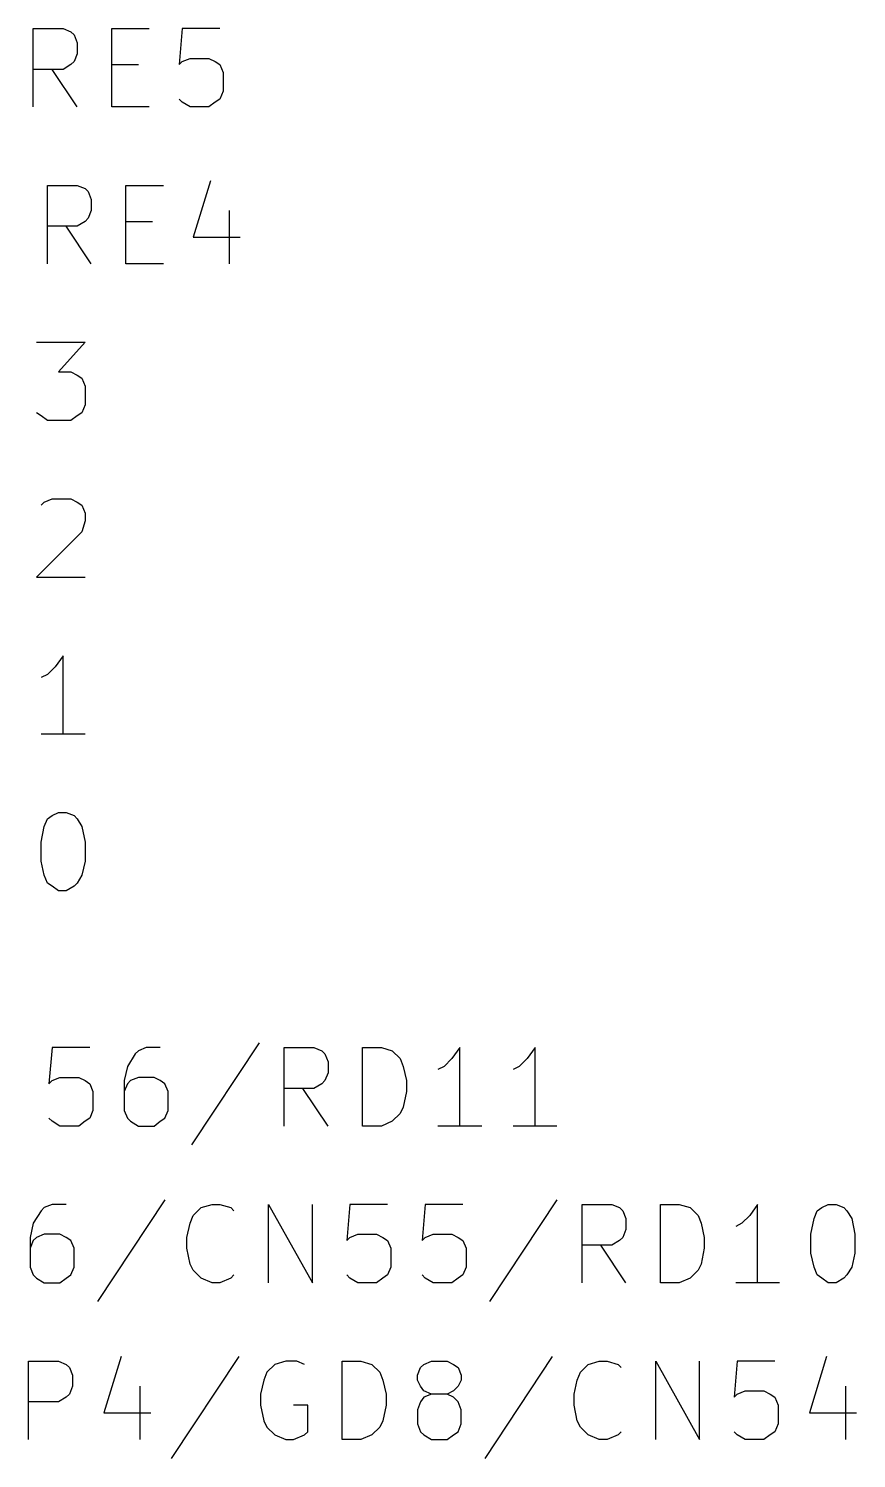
# Model space of a CAD drawing. Extents: x 10 to 287, y -200 to -10.
# Drawn here: x 69.52 to 82.93, y -78.36 to -55.19 of the extents above; entities that cross this region are included whole.
import ezdxf

# ---------------------------------------------------------------- set-up
doc = ezdxf.new("R2010")
doc.units = 0
doc.header["$MEASUREMENT"] = 0

msp = doc.modelspace()

# ---------------------------------------------------------------- linework, layer by layer
at = {"layer": 'Cyan 2'}
for p, q in [((69.596, -56.4642), (69.596, -55.1942)), ((69.596, -55.1942), (70.0786, -55.1942)), ((70.0786, -55.1942), (70.2056, -55.245)), ((70.2056, -55.245), (70.2564, -55.2958)), ((70.2564, -55.2958), (70.3072, -55.4228)), ((70.866, -56.4642), (70.866, -55.1942)), ((70.866, -55.1942), (71.4756, -55.1942)), ((72.009, -55.1942), (71.9582, -55.7784)), ((72.6186, -55.1942), (72.009, -55.1942)), ((70.3072, -55.4228), (70.3072, -55.6006)), ((70.2056, -55.7784), (70.0786, -55.8546)), ((70.2564, -55.7276), (70.2056, -55.7784)), ((70.3072, -55.6006), (70.2564, -55.7276)), ((70.866, -55.7784), (71.2978, -55.7784)), ((71.9582, -55.7784), (72.009, -55.7276)), ((72.009, -55.7276), (72.136, -55.6768)), ((72.136, -55.6768), (72.4408, -55.6768)), ((72.4408, -55.6768), (72.5424, -55.7276)), ((72.5424, -55.7276), (72.6186, -55.7784)), ((72.6186, -55.7784), (72.6694, -55.9054)), ((70.0786, -55.8546), (69.596, -55.8546)), ((70.3072, -56.4642), (69.9008, -55.8546)), ((72.6694, -55.9054), (72.6694, -56.2102)), ((72.6694, -56.2102), (72.6186, -56.3372)), ((71.4756, -56.4642), (70.866, -56.4642)), ((72.009, -56.388), (71.9582, -56.3372)), ((72.136, -56.4642), (72.009, -56.388)), ((72.4408, -56.4642), (72.136, -56.4642)), ((72.5424, -56.388), (72.4408, -56.4642)), ((72.6186, -56.3372), (72.5424, -56.388)), ((72.4662, -57.658), (72.1868, -58.5724)), ((69.8246, -59.0042), (69.8246, -57.7342)), ((69.8246, -57.7342), (70.3072, -57.7342)), ((70.3072, -57.7342), (70.4342, -57.785)), ((70.4342, -57.785), (70.485, -57.8358)), ((70.485, -57.8358), (70.5358, -57.9628)), ((71.0946, -59.0042), (71.0946, -57.7342)), ((71.0946, -57.7342), (71.7042, -57.7342)), ((70.5358, -58.1406), (70.485, -58.2676)), ((70.5358, -57.9628), (70.5358, -58.1406)), ((72.771, -58.1406), (72.771, -59.0042)), ((70.4342, -58.3184), (70.3072, -58.3946)), ((70.485, -58.2676), (70.4342, -58.3184)), ((71.0946, -58.3184), (71.5264, -58.3184)), ((70.3072, -58.3946), (69.8246, -58.3946)), ((70.5358, -59.0042), (70.1294, -58.3946)), ((72.1868, -58.5724), (72.9488, -58.5724)), ((71.7042, -59.0042), (71.0946, -59.0042)), ((69.6468, -60.2742), (70.4342, -60.2742)), ((70.4342, -60.2742), (70.0024, -60.7568)), ((70.0024, -60.7568), (70.2056, -60.7568)), ((70.2056, -60.7568), (70.3072, -60.8076)), ((70.3072, -60.8076), (70.3834, -60.8584)), ((70.3834, -60.8584), (70.4342, -60.9854)), ((70.4342, -60.9854), (70.4342, -61.2902)), ((70.4342, -61.2902), (70.3834, -61.4172)), ((69.723, -61.468), (69.6468, -61.4172)), ((69.8246, -61.5442), (69.723, -61.468)), ((70.2056, -61.5442), (69.8246, -61.5442)), ((70.3072, -61.468), (70.2056, -61.5442)), ((70.3834, -61.4172), (70.3072, -61.468)), ((69.723, -62.9158), (69.7738, -62.865)), ((69.7738, -62.865), (69.9008, -62.8142)), ((69.9008, -62.8142), (70.2056, -62.8142)), ((70.2056, -62.8142), (70.3072, -62.865)), ((70.3072, -62.865), (70.3834, -62.9158)), ((70.3834, -62.9158), (70.4342, -63.0428)), ((70.4342, -63.1698), (70.3834, -63.3476)), ((70.4342, -63.0428), (70.4342, -63.1698)), ((70.3834, -63.3476), (69.6468, -64.0842)), ((69.6468, -64.0842), (70.4342, -64.0842)), ((69.9516, -65.532), (69.8246, -65.659)), ((70.0786, -65.3542), (69.9516, -65.532)), ((70.0786, -66.6242), (70.0786, -65.3542)), ((69.8246, -65.659), (69.723, -65.7098)), ((70.4342, -66.6242), (69.723, -66.6242)), ((69.7738, -68.1228), (69.8246, -67.9958)), ((69.8246, -67.9958), (69.9008, -67.945)), ((69.9008, -67.945), (70.0024, -67.8942)), ((70.0024, -67.8942), (70.1294, -67.8942)), ((70.1294, -67.8942), (70.2564, -67.945)), ((70.2564, -67.945), (70.3072, -67.9958)), ((70.3072, -67.9958), (70.3834, -68.1228)), ((69.723, -68.3768), (69.7738, -68.1228)), ((70.3834, -68.1228), (70.4342, -68.3768)), ((69.723, -68.6816), (69.723, -68.3768)), ((70.4342, -68.3768), (70.4342, -68.6816)), ((69.7738, -68.9102), (69.723, -68.6816)), ((70.4342, -68.6816), (70.3834, -68.9102)), ((69.8246, -69.0372), (69.7738, -68.9102)), ((70.3834, -68.9102), (70.3072, -69.0372)), ((69.9008, -69.088), (69.8246, -69.0372)), ((70.0024, -69.1642), (69.9008, -69.088)), ((70.1294, -69.1642), (70.0024, -69.1642)), ((70.2564, -69.088), (70.1294, -69.1642)), ((70.3072, -69.0372), (70.2564, -69.088)), ((69.9008, -71.7042), (69.85, -72.2884)), ((70.5104, -71.7042), (69.9008, -71.7042)), ((71.247, -71.8058), (71.12, -72.009)), ((71.2978, -71.755), (71.247, -71.8058)), ((71.4248, -71.7042), (71.2978, -71.755)), ((71.6534, -71.7042), (71.4248, -71.7042)), ((73.2536, -71.628), (72.1614, -73.279)), ((73.66, -72.9742), (73.66, -71.7042)), ((73.66, -71.7042), (74.1426, -71.7042)), ((74.1426, -71.7042), (74.2696, -71.755)), ((74.2696, -71.755), (74.3204, -71.8058)), ((74.3204, -71.8058), (74.3712, -71.9328)), ((74.93, -72.9742), (74.93, -71.7042)), ((74.93, -71.7042), (75.2348, -71.7042)), ((75.2348, -71.7042), (75.4126, -71.755)), ((75.4126, -71.755), (75.5396, -71.882)), ((76.5048, -71.7042), (76.3778, -71.882)), ((76.5048, -72.9742), (76.5048, -71.7042)), ((77.724, -71.7042), (77.597, -71.882)), ((77.724, -72.9742), (77.724, -71.7042)), ((71.12, -72.009), (71.0692, -72.2376)), ((74.3712, -71.9328), (74.3712, -72.1106)), ((75.5396, -71.882), (75.5904, -72.009)), ((75.5904, -72.009), (75.6412, -72.2376)), ((76.2508, -72.009), (76.1492, -72.0598)), ((76.3778, -71.882), (76.2508, -72.009)), ((77.47, -72.009), (77.3684, -72.0598)), ((77.597, -71.882), (77.47, -72.009)), ((69.85, -72.2884), (69.9008, -72.2376)), ((69.9008, -72.2376), (70.0278, -72.1868)), ((70.0278, -72.1868), (70.3326, -72.1868)), ((70.3326, -72.1868), (70.4342, -72.2376)), ((70.4342, -72.2376), (70.5104, -72.2884)), ((71.0692, -72.2376), (71.0692, -72.7202)), ((71.1708, -72.2376), (71.12, -72.2884)), ((71.2978, -72.1868), (71.1708, -72.2376)), ((71.5518, -72.1868), (71.2978, -72.1868)), ((71.6534, -72.2376), (71.5518, -72.1868)), ((71.7296, -72.2884), (71.6534, -72.2376)), ((74.3204, -72.2376), (74.2696, -72.2884)), ((74.3712, -72.1106), (74.3204, -72.2376)), ((75.6412, -72.2376), (75.6412, -72.4154)), ((70.5104, -72.2884), (70.5612, -72.4154)), ((70.5612, -72.4154), (70.5612, -72.7202)), ((71.12, -72.2884), (71.0692, -72.4154)), ((71.7804, -72.4154), (71.7296, -72.2884)), ((71.7804, -72.7202), (71.7804, -72.4154)), ((74.1426, -72.3646), (73.66, -72.3646)), ((74.3712, -72.9742), (73.9648, -72.3646)), ((74.2696, -72.2884), (74.1426, -72.3646)), ((75.6412, -72.4154), (75.5904, -72.6694)), ((70.5612, -72.7202), (70.5104, -72.8472)), ((71.0692, -72.7202), (71.12, -72.8472)), ((71.7296, -72.8472), (71.7804, -72.7202)), ((75.5904, -72.6694), (75.5396, -72.771)), ((69.9008, -72.898), (69.85, -72.8472)), ((70.0278, -72.9742), (69.9008, -72.898)), ((70.4342, -72.898), (70.3326, -72.9742)), ((70.5104, -72.8472), (70.4342, -72.898)), ((71.12, -72.8472), (71.1708, -72.898)), ((71.1708, -72.898), (71.2978, -72.9742)), ((71.5518, -72.9742), (71.6534, -72.898)), ((71.6534, -72.898), (71.7296, -72.8472)), ((75.4126, -72.898), (75.2348, -72.9742)), ((75.5396, -72.771), (75.4126, -72.898)), ((70.3326, -72.9742), (70.0278, -72.9742)), ((71.2978, -72.9742), (71.5518, -72.9742)), ((75.2348, -72.9742), (74.93, -72.9742)), ((76.8604, -72.9742), (76.1492, -72.9742)), ((78.0796, -72.9742), (77.3684, -72.9742)), ((69.723, -74.3458), (69.596, -74.549)), ((69.7738, -74.295), (69.723, -74.3458)), ((69.9008, -74.2442), (69.7738, -74.295)), ((70.1294, -74.2442), (69.9008, -74.2442)), ((71.7296, -74.168), (70.6374, -75.819)), ((72.1868, -74.422), (72.3138, -74.295)), ((72.3138, -74.295), (72.4916, -74.2442)), ((72.4916, -74.2442), (72.6186, -74.2442)), ((72.6186, -74.2442), (72.7964, -74.295)), ((72.7964, -74.295), (72.8472, -74.3458)), ((73.406, -75.5142), (73.406, -74.2442)), ((73.406, -74.2442), (74.1172, -75.5142)), ((74.1172, -75.5142), (74.1172, -74.2442)), ((74.7268, -74.2442), (74.676, -74.8284)), ((75.3364, -74.2442), (74.7268, -74.2442)), ((75.946, -74.2442), (75.8952, -74.8284)), ((76.5556, -74.2442), (75.946, -74.2442)), ((78.0796, -74.168), (76.9874, -75.819)), ((78.486, -75.5142), (78.486, -74.2442)), ((78.486, -74.2442), (78.9686, -74.2442)), ((78.9686, -74.2442), (79.0956, -74.295)), ((79.0956, -74.295), (79.1464, -74.3458)), ((79.1464, -74.3458), (79.1972, -74.4728)), ((79.756, -75.5142), (79.756, -74.2442)), ((79.756, -74.2442), (80.0608, -74.2442)), ((80.0608, -74.2442), (80.2386, -74.295)), ((80.2386, -74.295), (80.3656, -74.422)), ((81.3308, -74.2442), (81.2038, -74.422)), ((81.3308, -75.5142), (81.3308, -74.2442)), ((82.2452, -74.4728), (82.296, -74.3458)), ((82.296, -74.3458), (82.3722, -74.295)), ((82.3722, -74.295), (82.4738, -74.2442)), ((82.4738, -74.2442), (82.6008, -74.2442)), ((82.6008, -74.2442), (82.7278, -74.295)), ((82.7278, -74.295), (82.7786, -74.3458)), ((82.7786, -74.3458), (82.8548, -74.4728)), ((69.596, -74.549), (69.5452, -74.7776)), ((72.0852, -74.7776), (72.136, -74.549)), ((72.136, -74.549), (72.1868, -74.422)), ((79.1972, -74.4728), (79.1972, -74.6506)), ((80.3656, -74.422), (80.4164, -74.549)), ((80.4164, -74.549), (80.4672, -74.7776)), ((81.0768, -74.549), (80.9752, -74.5998)), ((81.2038, -74.422), (81.0768, -74.549)), ((82.1944, -74.7268), (82.2452, -74.4728)), ((82.8548, -74.4728), (82.9056, -74.7268)), ((69.5452, -74.7776), (69.5452, -75.2602)), ((69.6468, -74.7776), (69.596, -74.8284)), ((69.7738, -74.7268), (69.6468, -74.7776)), ((70.0278, -74.7268), (69.7738, -74.7268)), ((70.1294, -74.7776), (70.0278, -74.7268)), ((70.2056, -74.8284), (70.1294, -74.7776)), ((72.0852, -74.9554), (72.0852, -74.7776)), ((74.676, -74.8284), (74.7268, -74.7776)), ((74.7268, -74.7776), (74.8538, -74.7268)), ((74.8538, -74.7268), (75.1586, -74.7268)), ((75.1586, -74.7268), (75.2602, -74.7776)), ((75.2602, -74.7776), (75.3364, -74.8284)), ((75.8952, -74.8284), (75.946, -74.7776)), ((75.946, -74.7776), (76.073, -74.7268)), ((76.073, -74.7268), (76.3778, -74.7268)), ((76.3778, -74.7268), (76.4794, -74.7776)), ((76.4794, -74.7776), (76.5556, -74.8284)), ((79.1464, -74.7776), (79.0956, -74.8284)), ((79.1972, -74.6506), (79.1464, -74.7776)), ((80.4672, -74.7776), (80.4672, -74.9554)), ((82.1944, -75.0316), (82.1944, -74.7268)), ((82.9056, -74.7268), (82.9056, -75.0316)), ((69.596, -74.8284), (69.5452, -74.9554)), ((70.2564, -74.9554), (70.2056, -74.8284)), ((70.2564, -75.2602), (70.2564, -74.9554)), ((72.136, -75.2094), (72.0852, -74.9554)), ((75.3364, -74.8284), (75.3872, -74.9554)), ((75.3872, -74.9554), (75.3872, -75.2602)), ((76.5556, -74.8284), (76.6064, -74.9554)), ((76.6064, -74.9554), (76.6064, -75.2602)), ((78.9686, -74.9046), (78.486, -74.9046)), ((79.1972, -75.5142), (78.7908, -74.9046)), ((79.0956, -74.8284), (78.9686, -74.9046)), ((80.4672, -74.9554), (80.4164, -75.2094)), ((82.2452, -75.2602), (82.1944, -75.0316)), ((82.9056, -75.0316), (82.8548, -75.2602)), ((69.5452, -75.2602), (69.596, -75.3872)), ((70.2056, -75.3872), (70.2564, -75.2602)), ((72.1868, -75.311), (72.136, -75.2094)), ((75.3872, -75.2602), (75.3364, -75.3872)), ((76.6064, -75.2602), (76.5556, -75.3872)), ((80.4164, -75.2094), (80.3656, -75.311)), ((82.296, -75.3872), (82.2452, -75.2602)), ((82.8548, -75.2602), (82.7786, -75.3872)), ((69.596, -75.3872), (69.6468, -75.438)), ((69.6468, -75.438), (69.7738, -75.5142)), ((69.7738, -75.5142), (70.0278, -75.5142)), ((70.0278, -75.5142), (70.1294, -75.438)), ((70.1294, -75.438), (70.2056, -75.3872)), ((72.3138, -75.438), (72.1868, -75.311)), ((72.4916, -75.5142), (72.3138, -75.438)), ((72.6186, -75.5142), (72.4916, -75.5142)), ((72.7964, -75.438), (72.6186, -75.5142)), ((72.8472, -75.3872), (72.7964, -75.438)), ((74.7268, -75.438), (74.676, -75.3872)), ((74.8538, -75.5142), (74.7268, -75.438)), ((75.1586, -75.5142), (74.8538, -75.5142)), ((75.2602, -75.438), (75.1586, -75.5142)), ((75.3364, -75.3872), (75.2602, -75.438)), ((75.946, -75.438), (75.8952, -75.3872)), ((76.073, -75.5142), (75.946, -75.438)), ((76.3778, -75.5142), (76.073, -75.5142)), ((76.4794, -75.438), (76.3778, -75.5142)), ((76.5556, -75.3872), (76.4794, -75.438)), ((80.0608, -75.5142), (79.756, -75.5142)), ((80.2386, -75.438), (80.0608, -75.5142)), ((80.3656, -75.311), (80.2386, -75.438)), ((81.6864, -75.5142), (80.9752, -75.5142)), ((82.3722, -75.438), (82.296, -75.3872)), ((82.4738, -75.5142), (82.3722, -75.438)), ((82.6008, -75.5142), (82.4738, -75.5142)), ((82.7278, -75.438), (82.6008, -75.5142)), ((82.7786, -75.3872), (82.7278, -75.438)), ((69.5198, -78.0542), (69.5198, -76.7842)), ((69.5198, -76.7842), (70.0024, -76.7842)), ((70.0024, -76.7842), (70.1294, -76.835)), ((70.1294, -76.835), (70.1802, -76.8858)), ((70.1802, -76.8858), (70.231, -77.0128)), ((71.0184, -76.708), (70.739, -77.6224)), ((72.9234, -76.708), (71.8312, -78.359)), ((73.5076, -76.835), (73.3806, -76.962)), ((73.6854, -76.7842), (73.5076, -76.835)), ((73.8632, -76.7842), (73.6854, -76.7842)), ((73.9902, -76.835), (73.8632, -76.7842)), ((74.5998, -78.0542), (74.5998, -76.7842)), ((74.5998, -76.7842), (74.9046, -76.7842)), ((74.9046, -76.7842), (75.0824, -76.835)), ((75.0824, -76.835), (75.2094, -76.962)), ((75.819, -77.0128), (75.8698, -76.8858)), ((75.8698, -76.8858), (75.9206, -76.835)), ((75.9206, -76.835), (76.0476, -76.7842)), ((76.0476, -76.7842), (76.3016, -76.7842)), ((76.3016, -76.7842), (76.4032, -76.835)), ((76.4032, -76.835), (76.4794, -76.8858)), ((76.4794, -76.8858), (76.5302, -77.0128)), ((78.0034, -76.708), (76.9112, -78.359)), ((78.4606, -76.962), (78.5876, -76.835)), ((78.5876, -76.835), (78.7654, -76.7842)), ((78.7654, -76.7842), (78.8924, -76.7842)), ((78.8924, -76.7842), (79.0702, -76.835)), ((79.0702, -76.835), (79.121, -76.8858)), ((79.6798, -78.0542), (79.6798, -76.7842)), ((79.6798, -76.7842), (80.391, -78.0542)), ((80.391, -78.0542), (80.391, -76.7842)), ((81.0006, -76.7842), (80.9498, -77.3684)), ((81.6102, -76.7842), (81.0006, -76.7842)), ((82.4484, -76.708), (82.169, -77.6224)), ((70.231, -77.0128), (70.231, -77.1906)), ((73.3298, -77.089), (73.279, -77.3176)), ((73.3806, -76.962), (73.3298, -77.089)), ((75.2094, -76.962), (75.2602, -77.089)), ((75.2602, -77.089), (75.311, -77.3176)), ((75.819, -77.089), (75.819, -77.0128)), ((75.8698, -77.1906), (75.819, -77.089)), ((76.5302, -77.089), (76.4794, -77.1906)), ((76.5302, -77.0128), (76.5302, -77.089)), ((78.359, -77.3176), (78.4098, -77.089)), ((78.4098, -77.089), (78.4606, -76.962)), ((70.1294, -77.3684), (70.0024, -77.4446)), ((70.1802, -77.3176), (70.1294, -77.3684)), ((70.231, -77.1906), (70.1802, -77.3176)), ((71.3232, -77.1906), (71.3232, -78.0542)), ((73.279, -77.3176), (73.279, -77.4954)), ((75.311, -77.3176), (75.311, -77.4954)), ((75.9206, -77.2668), (75.8698, -77.1906)), ((75.9206, -77.3684), (75.8698, -77.4446)), ((76.0476, -77.3176), (75.9206, -77.2668)), ((76.0476, -77.3176), (75.9206, -77.3684)), ((76.3016, -77.3176), (76.0476, -77.3176)), ((76.4032, -77.2668), (76.3016, -77.3176)), ((76.4032, -77.3684), (76.3016, -77.3176)), ((76.4794, -77.1906), (76.4032, -77.2668)), ((76.4794, -77.4446), (76.4032, -77.3684)), ((78.359, -77.4954), (78.359, -77.3176)), ((80.9498, -77.3684), (81.0006, -77.3176)), ((81.0006, -77.3176), (81.1276, -77.2668)), ((81.1276, -77.2668), (81.4324, -77.2668)), ((81.4324, -77.2668), (81.534, -77.3176)), ((81.534, -77.3176), (81.6102, -77.3684)), ((81.6102, -77.3684), (81.661, -77.4954)), ((82.7532, -77.1906), (82.7532, -78.0542)), ((70.0024, -77.4446), (69.5198, -77.4446)), ((73.279, -77.4954), (73.3298, -77.7494)), ((74.041, -77.4954), (73.8124, -77.4954)), ((74.041, -77.9272), (74.041, -77.4954)), ((75.311, -77.4954), (75.2602, -77.7494)), ((75.8698, -77.4446), (75.819, -77.5716)), ((75.819, -77.5716), (75.819, -77.8002)), ((76.5302, -77.5716), (76.4794, -77.4446)), ((76.5302, -77.8002), (76.5302, -77.5716)), ((78.4098, -77.7494), (78.359, -77.4954)), ((81.661, -77.4954), (81.661, -77.8002)), ((70.739, -77.6224), (71.501, -77.6224)), ((73.3298, -77.7494), (73.3806, -77.851)), ((75.2602, -77.7494), (75.2094, -77.851)), ((75.819, -77.8002), (75.8698, -77.9272)), ((76.4794, -77.9272), (76.5302, -77.8002)), ((78.4606, -77.851), (78.4098, -77.7494)), ((81.661, -77.8002), (81.6102, -77.9272)), ((82.169, -77.6224), (82.931, -77.6224)), ((73.3806, -77.851), (73.5076, -77.978)), ((73.5076, -77.978), (73.6854, -78.0542)), ((73.6854, -78.0542), (73.8124, -78.0542)), ((73.8124, -78.0542), (73.9902, -77.978)), ((73.9902, -77.978), (74.041, -77.9272)), ((74.9046, -78.0542), (74.5998, -78.0542)), ((75.0824, -77.978), (74.9046, -78.0542)), ((75.2094, -77.851), (75.0824, -77.978)), ((75.8698, -77.9272), (75.9206, -77.978)), ((75.9206, -77.978), (76.0476, -78.0542)), ((76.0476, -78.0542), (76.3016, -78.0542)), ((76.3016, -78.0542), (76.4032, -77.978)), ((76.4032, -77.978), (76.4794, -77.9272)), ((78.5876, -77.978), (78.4606, -77.851)), ((78.7654, -78.0542), (78.5876, -77.978)), ((78.8924, -78.0542), (78.7654, -78.0542)), ((79.0702, -77.978), (78.8924, -78.0542)), ((79.121, -77.9272), (79.0702, -77.978)), ((81.0006, -77.978), (80.9498, -77.9272)), ((81.1276, -78.0542), (81.0006, -77.978)), ((81.4324, -78.0542), (81.1276, -78.0542)), ((81.534, -77.978), (81.4324, -78.0542)), ((81.6102, -77.9272), (81.534, -77.978))]:
    msp.add_line(p, q, dxfattribs=at)

doc.saveas('drawing.dxf')
